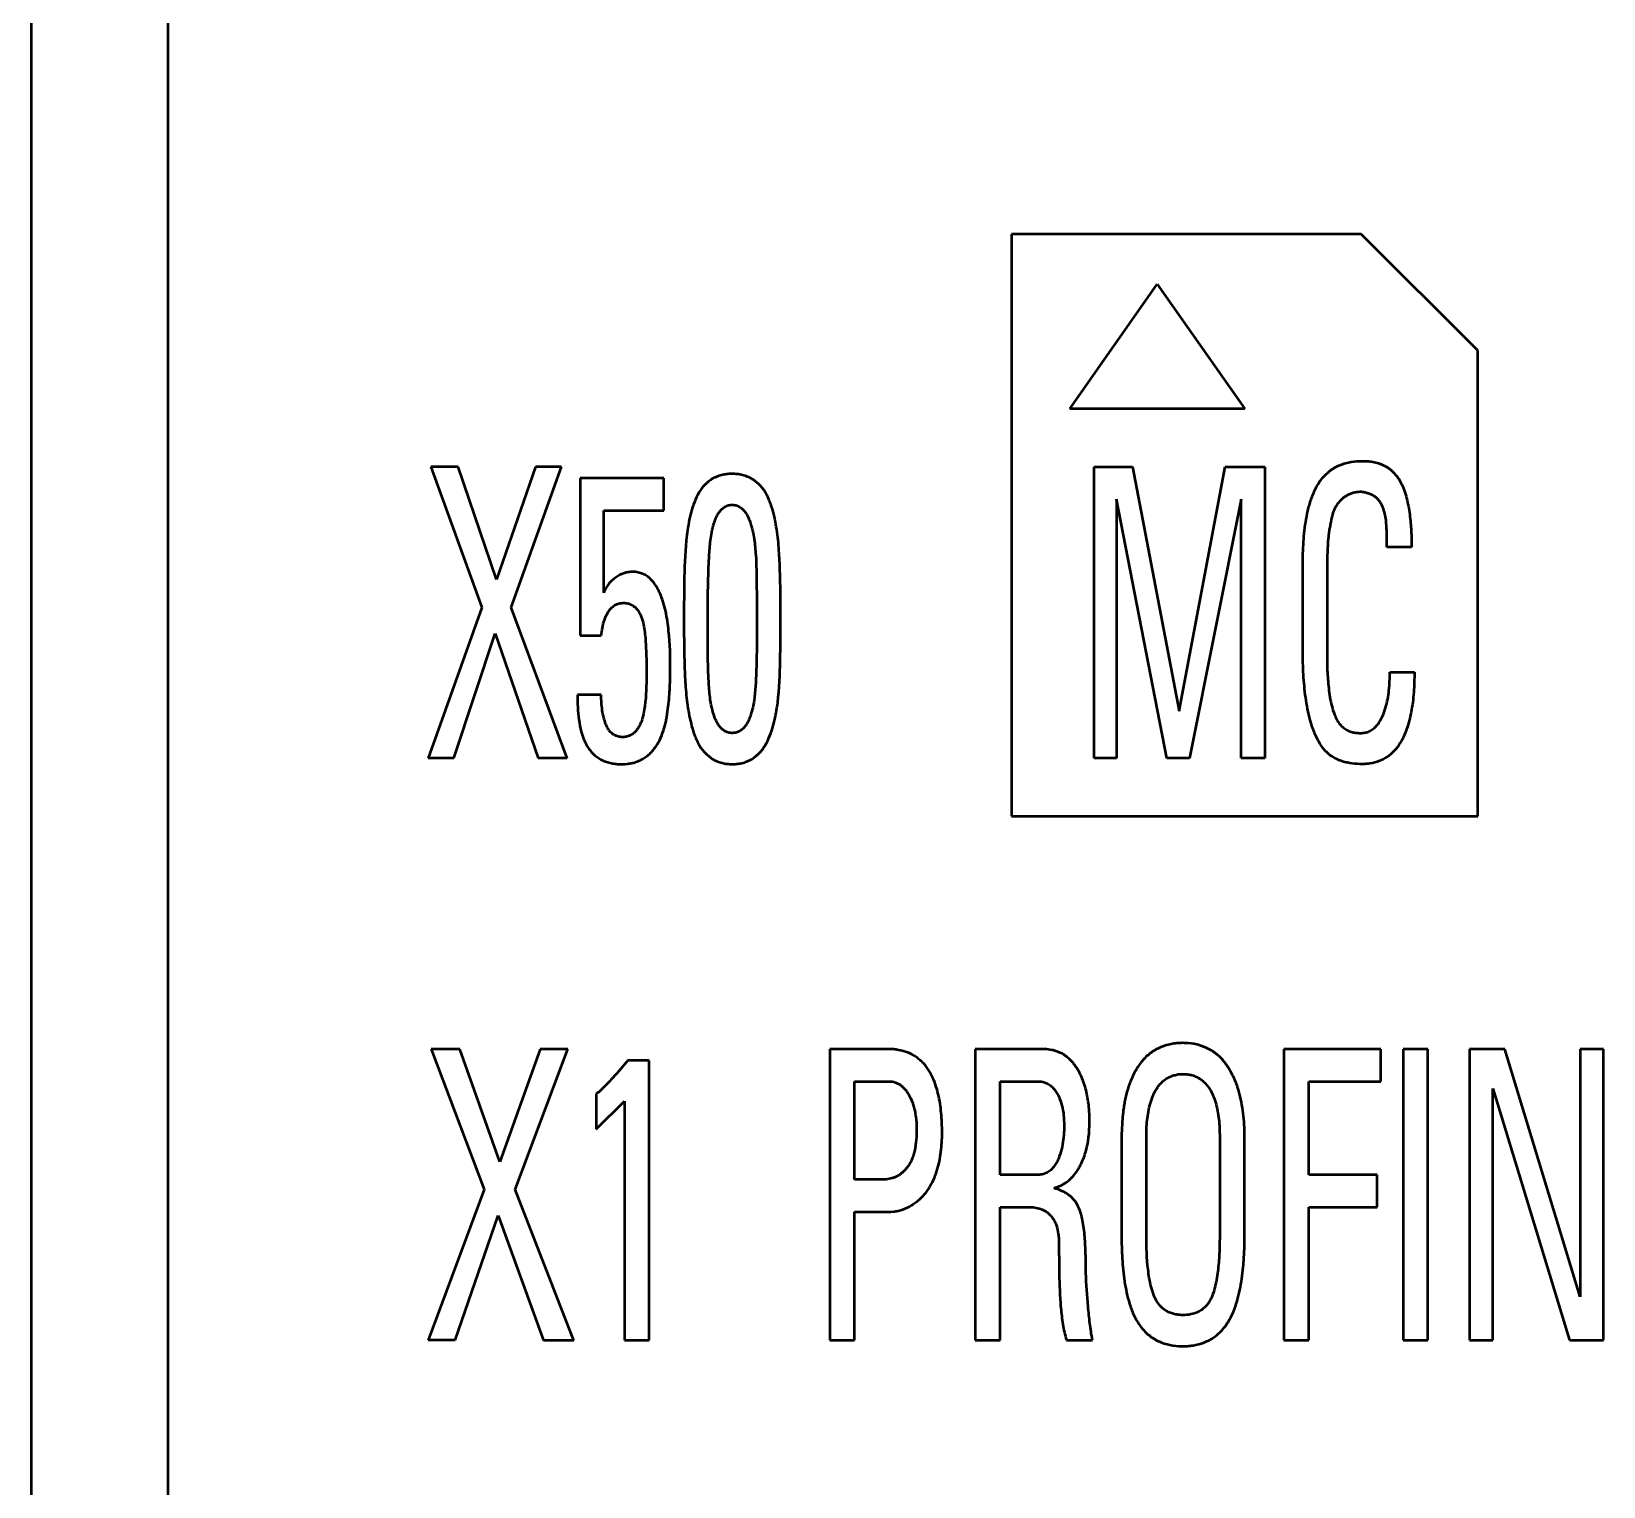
# Model space of a CAD drawing. Header units: millimetres. Extents: x 0 to 841, y 0 to 594.
# Drawn here: x 109.88 to 123.36, y 367.73 to 380.21 of the extents above; entities that cross this region are included whole.
import ezdxf

# ---------------------------------------------------------------- set-up
doc = ezdxf.new("R2010")
doc.units = ezdxf.units.MM
doc.layers.add('1', color=7, linetype='Continuous')

msp = doc.modelspace()

# ---------------------------------------------------------------- linework, layer by layer
at = {"layer": '1', "color": 7, "linetype": 'Continuous', "lineweight": 50}
for p, q in [((109.883, 318.931), (109.883, 394.614)), ((111.053, 394.614), (111.053, 319.066)), ((118.283, 378.467), (118.283, 373.476)), ((121.283, 378.467), (118.283, 378.467)), ((122.283, 377.469), (121.283, 378.467)), ((118.783, 376.97), (119.533, 378.039)), ((119.533, 378.039), (120.283, 376.97)), ((122.283, 373.476), (122.283, 377.469)), ((120.283, 376.97), (118.783, 376.97)), ((113.307, 376.471), (113.744, 375.267)), ((113.542, 376.471), (113.307, 376.471)), ((113.87, 375.505), (113.542, 376.471)), ((114.203, 376.471), (113.87, 375.505)), ((113.996, 375.267), (114.426, 376.471)), ((114.426, 376.471), (114.203, 376.471)), ((118.992, 373.975), (118.992, 376.471)), ((118.992, 376.471), (119.322, 376.471)), ((119.322, 376.471), (119.721, 374.376)), ((119.721, 374.376), (120.116, 376.471)), ((120.116, 376.471), (120.457, 376.471)), ((120.457, 376.471), (120.457, 373.975)), ((114.586, 376.374), (114.586, 375.026)), ((115.303, 376.374), (114.586, 376.374)), ((115.303, 376.097), (115.303, 376.374)), ((119.617, 373.975), (119.183, 376.194)), ((119.183, 376.194), (119.183, 373.975)), ((120.253, 376.194), (119.81, 373.975)), ((120.253, 373.975), (120.253, 376.194)), ((114.789, 375.392), (114.789, 376.097)), ((114.789, 376.097), (115.303, 376.097)), ((121.714, 375.783), (121.503, 375.783)), ((113.744, 375.267), (113.283, 373.975)), ((114.476, 373.973), (113.996, 375.267)), ((113.504, 373.975), (113.857, 375.043)), ((113.857, 375.043), (114.227, 373.973)), ((114.586, 375.026), (114.767, 375.026)), ((121.527, 374.711), (121.738, 374.711)), ((114.767, 374.517), (114.563, 374.517)), ((113.504, 373.975), (113.283, 373.975)), ((114.476, 373.973), (114.227, 373.973)), ((119.183, 373.975), (118.992, 373.975)), ((119.81, 373.975), (119.617, 373.975)), ((120.457, 373.975), (120.253, 373.975)), ((118.283, 373.476), (122.283, 373.476)), ((113.308, 371.48), (113.765, 370.276)), ((113.554, 371.48), (113.308, 371.48)), ((113.897, 370.514), (113.554, 371.48)), ((114.245, 371.48), (113.897, 370.514)), ((114.03, 370.276), (114.48, 371.48)), ((114.48, 371.48), (114.245, 371.48)), ((116.726, 371.48), (116.726, 368.984)), ((117.974, 371.48), (117.974, 368.984)), ((120.62, 371.48), (120.62, 368.984)), ((121.451, 371.48), (120.62, 371.48)), ((121.451, 371.203), (121.451, 371.48)), ((121.641, 371.48), (121.641, 368.984)), ((121.854, 371.48), (121.641, 371.48)), ((121.854, 368.984), (121.854, 371.48)), ((122.211, 371.48), (122.211, 368.984)), ((122.513, 371.48), (122.211, 371.48)), ((123.16, 369.354), (122.513, 371.48)), ((123.16, 371.48), (123.16, 369.354)), ((123.359, 371.48), (123.16, 371.48)), ((123.359, 368.984), (123.359, 371.48)), ((115.179, 371.383), (114.996, 371.383)), ((115.179, 368.984), (115.179, 371.383)), ((116.939, 370.36), (116.939, 371.203)), ((116.939, 371.203), (117.234, 371.203)), ((118.187, 370.401), (118.187, 371.203)), ((118.187, 371.203), (118.51, 371.203)), ((120.834, 370.401), (120.834, 371.203)), ((120.834, 371.203), (121.451, 371.203)), ((114.725, 371.096), (114.725, 370.792)), ((114.725, 370.792), (114.966, 371.033)), ((114.966, 371.033), (114.966, 368.984)), ((122.411, 371.141), (123.067, 368.984)), ((122.411, 368.984), (122.411, 371.141)), ((121.418, 370.401), (120.834, 370.401)), ((121.418, 370.124), (121.418, 370.401)), ((113.765, 370.276), (113.283, 368.984)), ((114.532, 368.982), (114.03, 370.276)), ((116.939, 368.984), (116.939, 370.083)), ((118.187, 368.984), (118.187, 370.124)), ((120.834, 368.984), (120.834, 370.124)), ((120.834, 370.124), (121.418, 370.124)), ((113.514, 368.984), (113.884, 370.052)), ((113.884, 370.052), (114.271, 368.982)), ((113.514, 368.984), (113.283, 368.984)), ((114.532, 368.982), (114.271, 368.982)), ((114.966, 368.984), (115.179, 368.984)), ((116.726, 368.984), (116.939, 368.984)), ((117.974, 368.984), (118.187, 368.984)), ((118.756, 368.984), (118.979, 368.984)), ((120.62, 368.984), (120.834, 368.984)), ((121.641, 368.984), (121.854, 368.984)), ((122.211, 368.984), (122.411, 368.984)), ((123.067, 368.984), (123.359, 368.984))]:
    msp.add_line(p, q, dxfattribs=at)
for points, knots in [([(116.185, 374.106), (116.2, 374.133), (116.211, 374.161), (116.232, 374.217), (116.24, 374.246), (116.254, 374.304), (116.261, 374.333), (116.271, 374.392), (116.276, 374.422), (116.295, 374.571), (116.299, 374.691), (116.304, 374.931), (116.305, 375.051), (116.305, 375.291), (116.304, 375.411), (116.299, 375.591), (116.296, 375.68), (116.29, 375.77), (116.285, 375.83), (116.282, 375.86), (116.27, 375.949), (116.26, 376.008), (116.239, 376.095), (116.23, 376.124), (116.215, 376.167), (116.21, 376.181), (116.197, 376.209), (116.191, 376.222), (116.169, 376.262), (116.152, 376.286), (116.111, 376.332), (116.088, 376.351), (116.055, 376.371), (116.049, 376.375), (116.035, 376.382), (116.028, 376.385), (116.007, 376.393), (115.993, 376.398), (115.963, 376.405), (115.948, 376.408), (115.918, 376.411), (115.903, 376.412), (115.873, 376.412), (115.857, 376.411), (115.827, 376.407), (115.812, 376.404), (115.783, 376.396), (115.768, 376.392), (115.747, 376.383), (115.74, 376.38), (115.727, 376.373), (115.72, 376.369), (115.701, 376.357), (115.689, 376.348), (115.672, 376.333), (115.666, 376.328), (115.655, 376.317), (115.65, 376.312), (115.625, 376.284), (115.608, 376.259), (115.594, 376.232)], [0, 0, 0, 0, 0.03125, 0.03125, 0.0625, 0.0625, 0.09375, 0.09375, 0.125, 0.125, 0.25, 0.25, 0.375, 0.375, 0.5, 0.5, 0.5625, 0.59375, 0.59375, 0.625, 0.625, 0.6875, 0.6875, 0.71875, 0.71875, 0.734375, 0.734375, 0.75, 0.75, 0.78125, 0.78125, 0.8125, 0.8125, 0.820312, 0.820312, 0.828125, 0.828125, 0.84375, 0.84375, 0.859375, 0.859375, 0.875, 0.875, 0.890625, 0.890625, 0.90625, 0.90625, 0.921875, 0.921875, 0.929687, 0.929687, 0.9375, 0.9375, 0.953125, 0.953125, 0.960937, 0.960937, 0.96875, 0.96875, 1, 1, 1, 1]), ([(120.96, 374.054), (120.939, 374.08), (120.922, 374.108), (120.899, 374.153), (120.892, 374.168), (120.879, 374.198), (120.873, 374.213), (120.856, 374.26), (120.847, 374.291), (120.831, 374.355), (120.824, 374.388), (120.806, 374.485), (120.798, 374.551), (120.787, 374.682), (120.783, 374.748), (120.781, 374.847), (120.781, 374.88), (120.781, 374.946), (120.781, 375.045), (120.781, 375.276), (120.781, 375.474), (120.781, 375.622), (120.781, 375.639), (120.781, 375.672), (120.781, 375.688), (120.783, 375.738), (120.784, 375.771), (120.79, 375.869), (120.796, 375.934), (120.812, 376.031), (120.818, 376.064), (120.829, 376.112), (120.833, 376.128), (120.842, 376.16), (120.847, 376.176), (120.863, 376.223), (120.876, 376.254), (120.898, 376.298), (120.906, 376.313), (120.923, 376.341), (120.933, 376.355), (120.964, 376.394), (120.987, 376.417), (121.021, 376.443), (121.027, 376.448), (121.041, 376.457), (121.063, 376.47), (121.092, 376.485), (121.116, 376.493), (121.132, 376.499), (121.14, 376.501), (121.164, 376.508), (121.18, 376.512), (121.229, 376.52), (121.262, 376.522), (121.303, 376.522), (121.312, 376.522), (121.328, 376.521), (121.337, 376.521), (121.362, 376.518), (121.378, 376.516), (121.41, 376.509), (121.426, 376.504), (121.45, 376.496), (121.458, 376.493), (121.473, 376.486), (121.495, 376.475), (121.523, 376.457), (121.542, 376.441), (121.554, 376.429), (121.56, 376.423), (121.589, 376.393), (121.607, 376.365), (121.623, 376.336)], [0, 0, 0, 0, 0.03125, 0.03125, 0.046875, 0.046875, 0.0625, 0.0625, 0.09375, 0.09375, 0.125, 0.125, 0.1875, 0.1875, 0.25, 0.25, 0.28125, 0.28125, 0.3125, 0.375, 0.5, 0.5, 0.515625, 0.515625, 0.53125, 0.53125, 0.5625, 0.5625, 0.625, 0.625, 0.65625, 0.65625, 0.671875, 0.671875, 0.6875, 0.6875, 0.71875, 0.71875, 0.734375, 0.734375, 0.75, 0.75, 0.78125, 0.78125, 0.789062, 0.789062, 0.796875, 0.8125, 0.820312, 0.820312, 0.828125, 0.828125, 0.84375, 0.84375, 0.875, 0.875, 0.882812, 0.882812, 0.890625, 0.890625, 0.90625, 0.90625, 0.921875, 0.921875, 0.929687, 0.929687, 0.9375, 0.953125, 0.960937, 0.960937, 0.96875, 0.96875, 1, 1, 1, 1]), ([(121.623, 376.336), (121.634, 376.315), (121.643, 376.293), (121.659, 376.249), (121.666, 376.226), (121.677, 376.181), (121.682, 376.158), (121.691, 376.111), (121.695, 376.088), (121.704, 376.018), (121.708, 375.971), (121.713, 375.877), (121.714, 375.83), (121.714, 375.783)], [0, 0, 0, 0, 0.125, 0.125, 0.25, 0.25, 0.375, 0.375, 0.5, 0.5, 0.75, 0.75, 1, 1, 1, 1]), ([(115.594, 376.232), (115.565, 376.178), (115.547, 376.121), (115.525, 376.034), (115.519, 376.004), (115.509, 375.945), (115.504, 375.915), (115.486, 375.766), (115.482, 375.646), (115.477, 375.407), (115.476, 375.287), (115.476, 375.047), (115.477, 374.927), (115.481, 374.747), (115.485, 374.657), (115.491, 374.567), (115.497, 374.507), (115.5, 374.477), (115.512, 374.388), (115.522, 374.329), (115.544, 374.242), (115.552, 374.213), (115.567, 374.171), (115.573, 374.157), (115.585, 374.129), (115.591, 374.115), (115.613, 374.075), (115.63, 374.05), (115.66, 374.016), (115.671, 374.005), (115.694, 373.986), (115.706, 373.977), (115.726, 373.965), (115.732, 373.961), (115.746, 373.954), (115.753, 373.951), (115.774, 373.942), (115.788, 373.937), (115.817, 373.93), (115.833, 373.927), (115.863, 373.924), (115.878, 373.923), (115.908, 373.923), (115.923, 373.924), (115.954, 373.928), (115.969, 373.931), (115.998, 373.939), (116.012, 373.944), (116.04, 373.956), (116.054, 373.963), (116.079, 373.979), (116.091, 373.989), (116.108, 374.004), (116.114, 374.009), (116.124, 374.02), (116.13, 374.025), (116.154, 374.054), (116.171, 374.079), (116.185, 374.106)], [0, 0, 0, 0, 0.0625, 0.0625, 0.09375, 0.09375, 0.125, 0.125, 0.25, 0.25, 0.375, 0.375, 0.5, 0.5, 0.5625, 0.59375, 0.59375, 0.625, 0.625, 0.6875, 0.6875, 0.71875, 0.71875, 0.734375, 0.734375, 0.75, 0.75, 0.78125, 0.78125, 0.796875, 0.796875, 0.8125, 0.8125, 0.820312, 0.820312, 0.828125, 0.828125, 0.84375, 0.84375, 0.859375, 0.859375, 0.875, 0.875, 0.890625, 0.890625, 0.90625, 0.90625, 0.921875, 0.921875, 0.9375, 0.9375, 0.953125, 0.953125, 0.960938, 0.960938, 0.96875, 0.96875, 1, 1, 1, 1]), ([(115.7, 374.494), (115.693, 374.541), (115.691, 374.587), (115.686, 374.681), (115.684, 374.728), (115.681, 374.868), (115.68, 374.962), (115.68, 375.149), (115.68, 375.243), (115.682, 375.43), (115.684, 375.523), (115.69, 375.664), (115.692, 375.711), (115.699, 375.804), (115.703, 375.85), (115.716, 375.919), (115.721, 375.942), (115.73, 375.977), (115.734, 375.988), (115.741, 376.01), (115.746, 376.021), (115.755, 376.043), (115.76, 376.053), (115.772, 376.074), (115.779, 376.084), (115.794, 376.102), (115.802, 376.111), (115.821, 376.126), (115.831, 376.132), (115.847, 376.139), (115.853, 376.141), (115.865, 376.144), (115.871, 376.145), (115.882, 376.146), (115.888, 376.146), (115.9, 376.146), (115.906, 376.145), (115.918, 376.143), (115.924, 376.142), (115.935, 376.138), (115.941, 376.136), (115.951, 376.13), (115.956, 376.127), (115.966, 376.121), (115.971, 376.117), (115.984, 376.105), (115.992, 376.096), (116.003, 376.082), (116.006, 376.077), (116.013, 376.067), (116.016, 376.062), (116.03, 376.036), (116.038, 376.014), (116.053, 375.969), (116.059, 375.946), (116.07, 375.9), (116.074, 375.877), (116.085, 375.807), (116.089, 375.761), (116.092, 375.714)], [0, 0, 0, 0, 0.0625, 0.0625, 0.125, 0.125, 0.25, 0.25, 0.375, 0.375, 0.5, 0.5, 0.5625, 0.5625, 0.625, 0.625, 0.65625, 0.65625, 0.671875, 0.671875, 0.6875, 0.6875, 0.703125, 0.703125, 0.71875, 0.71875, 0.734375, 0.734375, 0.75, 0.75, 0.757813, 0.757813, 0.765625, 0.765625, 0.773438, 0.773438, 0.78125, 0.78125, 0.789063, 0.789063, 0.796875, 0.796875, 0.804688, 0.804688, 0.8125, 0.8125, 0.828125, 0.828125, 0.835938, 0.835938, 0.84375, 0.84375, 0.875, 0.875, 0.90625, 0.90625, 0.9375, 0.9375, 1, 1, 1, 1]), ([(121.503, 375.783), (121.503, 375.821), (121.503, 375.86), (121.501, 375.918), (121.5, 375.937), (121.498, 375.975), (121.497, 375.995), (121.492, 376.033), (121.489, 376.052), (121.48, 376.089), (121.474, 376.107), (121.463, 376.134), (121.459, 376.143), (121.45, 376.16), (121.445, 376.169), (121.434, 376.184), (121.428, 376.191), (121.414, 376.205), (121.399, 376.217), (121.382, 376.227), (121.365, 376.235), (121.356, 376.239), (121.338, 376.245), (121.329, 376.248), (121.31, 376.253), (121.301, 376.255), (121.286, 376.256), (121.281, 376.257), (121.272, 376.257), (121.257, 376.256), (121.243, 376.255), (121.224, 376.251), (121.214, 376.249), (121.195, 376.243), (121.177, 376.237), (121.16, 376.227), (121.144, 376.217), (121.136, 376.212), (121.113, 376.193), (121.1, 376.18), (121.081, 376.157), (121.076, 376.15), (121.065, 376.134), (121.06, 376.125), (121.046, 376.1), (121.039, 376.082), (121.036, 376.063)], [0, 0, 0, 0, 0.125, 0.125, 0.1875, 0.1875, 0.25, 0.25, 0.3125, 0.3125, 0.375, 0.375, 0.40625, 0.40625, 0.4375, 0.4375, 0.46875, 0.46875, 0.5, 0.53125, 0.53125, 0.5625, 0.5625, 0.59375, 0.59375, 0.625, 0.625, 0.640625, 0.640625, 0.65625, 0.6875, 0.6875, 0.71875, 0.71875, 0.75, 0.78125, 0.78125, 0.8125, 0.8125, 0.875, 0.875, 0.90625, 0.90625, 0.9375, 0.9375, 1, 1, 1, 1]), ([(121.036, 376.063), (121.029, 376.034), (121.022, 376.006), (121.014, 375.963), (121.011, 375.948), (121.006, 375.919), (121.004, 375.905), (121.002, 375.89)], [0, 0, 0, 0, 0.5, 0.5, 0.75, 0.75, 1, 1, 1, 1]), ([(121.002, 375.89), (120.997, 375.839), (120.994, 375.787), (120.99, 375.684), (120.989, 375.632), (120.989, 375.555), (120.989, 375.529), (120.989, 375.477), (120.989, 375.4), (120.989, 375.219), (120.989, 375.039), (120.989, 374.91), (120.989, 374.858), (120.989, 374.832), (120.99, 374.755), (120.992, 374.703), (120.998, 374.626), (121, 374.6), (121.006, 374.549), (121.01, 374.523), (121.018, 374.472), (121.023, 374.447), (121.036, 374.397), (121.043, 374.372), (121.058, 374.336), (121.063, 374.324), (121.074, 374.301), (121.081, 374.29), (121.096, 374.268), (121.104, 374.258), (121.123, 374.24), (121.133, 374.232), (121.155, 374.217), (121.167, 374.211), (121.191, 374.202), (121.203, 374.198), (121.229, 374.193), (121.242, 374.191), (121.268, 374.189), (121.281, 374.189), (121.307, 374.192), (121.32, 374.194), (121.345, 374.202), (121.357, 374.207), (121.374, 374.217), (121.379, 374.221), (121.39, 374.229), (121.4, 374.237), (121.409, 374.247), (121.418, 374.256), (121.422, 374.261), (121.442, 374.287), (121.454, 374.31), (121.476, 374.356), (121.484, 374.381), (121.499, 374.431), (121.505, 374.456), (121.514, 374.506), (121.517, 374.532), (121.525, 374.608), (121.527, 374.659), (121.527, 374.711)], [0, 0, 0, 0, 0.0625, 0.0625, 0.125, 0.125, 0.15625, 0.15625, 0.1875, 0.25, 0.375, 0.40625, 0.40625, 0.4375, 0.4375, 0.5, 0.5, 0.53125, 0.53125, 0.5625, 0.5625, 0.59375, 0.59375, 0.625, 0.625, 0.640625, 0.640625, 0.65625, 0.65625, 0.671875, 0.671875, 0.6875, 0.6875, 0.703125, 0.703125, 0.71875, 0.71875, 0.734375, 0.734375, 0.75, 0.75, 0.765625, 0.765625, 0.78125, 0.78125, 0.789062, 0.789062, 0.796875, 0.804687, 0.804687, 0.8125, 0.8125, 0.84375, 0.84375, 0.875, 0.875, 0.90625, 0.90625, 0.9375, 0.9375, 1, 1, 1, 1]), ([(116.092, 375.714), (116.098, 375.631), (116.098, 375.547), (116.1, 375.381), (116.101, 375.298), (116.101, 375.048), (116.102, 374.882), (116.093, 374.633), (116.09, 374.549), (116.071, 374.427), (116.062, 374.386), (116.046, 374.337), (116.042, 374.327), (116.035, 374.307), (116.03, 374.298), (116.021, 374.279), (116.016, 374.27), (116.004, 374.252), (115.998, 374.244), (115.984, 374.228), (115.976, 374.221), (115.959, 374.209), (115.95, 374.203), (115.931, 374.195), (115.92, 374.192), (115.905, 374.19), (115.899, 374.19), (115.889, 374.189), (115.883, 374.19), (115.868, 374.191), (115.857, 374.193), (115.842, 374.199), (115.838, 374.201), (115.828, 374.205), (115.824, 374.208), (115.811, 374.217), (115.802, 374.224), (115.788, 374.239), (115.781, 374.247), (115.769, 374.264), (115.764, 374.273), (115.754, 374.292), (115.749, 374.301), (115.737, 374.33), (115.731, 374.35), (115.713, 374.411), (115.706, 374.452), (115.7, 374.494)], [0, 0, 0, 0, 0.125, 0.125, 0.25, 0.25, 0.5, 0.5, 0.625, 0.625, 0.6875, 0.6875, 0.703125, 0.703125, 0.71875, 0.71875, 0.734375, 0.734375, 0.75, 0.75, 0.765625, 0.765625, 0.78125, 0.78125, 0.796875, 0.796875, 0.804688, 0.804688, 0.8125, 0.8125, 0.828125, 0.828125, 0.835938, 0.835938, 0.84375, 0.84375, 0.859375, 0.859375, 0.875, 0.875, 0.890625, 0.890625, 0.90625, 0.90625, 0.9375, 0.9375, 1, 1, 1, 1]), ([(114.634, 374.099), (114.641, 374.086), (114.651, 374.068), (114.664, 374.05), (114.672, 374.039), (114.677, 374.034), (114.7, 374.007), (114.722, 373.988), (114.752, 373.969), (114.758, 373.966), (114.771, 373.959), (114.777, 373.956), (114.797, 373.948), (114.81, 373.943), (114.837, 373.935), (114.851, 373.932), (114.879, 373.927), (114.893, 373.925), (114.935, 373.922), (114.964, 373.923), (115.006, 373.927), (115.02, 373.93), (115.048, 373.936), (115.061, 373.94), (115.088, 373.95), (115.101, 373.956), (115.126, 373.969), (115.138, 373.976), (115.161, 373.993), (115.172, 374.002), (115.193, 374.021), (115.203, 374.032), (115.23, 374.064), (115.246, 374.088), (115.272, 374.137), (115.284, 374.163), (115.303, 374.217), (115.311, 374.244), (115.321, 374.285), (115.324, 374.299), (115.329, 374.327), (115.331, 374.341), (115.342, 374.41), (115.348, 374.466), (115.356, 374.577), (115.357, 374.633), (115.36, 374.8), (115.359, 374.911), (115.344, 375.078), (115.338, 375.134), (115.318, 375.245), (115.304, 375.3), (115.28, 375.366), (115.275, 375.379), (115.263, 375.405), (115.257, 375.417), (115.236, 375.455), (115.22, 375.478), (115.196, 375.504), (115.191, 375.509), (115.18, 375.519), (115.169, 375.528), (115.158, 375.536), (115.146, 375.543), (115.139, 375.547), (115.12, 375.556), (115.107, 375.561), (115.086, 375.566), (115.079, 375.568), (115.065, 375.57), (115.058, 375.571), (115.037, 375.572), (115.016, 375.572), (114.995, 375.568), (114.981, 375.566), (114.974, 375.564), (114.94, 375.553), (114.915, 375.54), (114.88, 375.516), (114.869, 375.507), (114.848, 375.488), (114.838, 375.478), (114.821, 375.455), (114.813, 375.443), (114.799, 375.419), (114.794, 375.406), (114.789, 375.392)], [0, 0, 0, 0, 0.015625, 0.023437, 0.023437, 0.03125, 0.03125, 0.0625, 0.0625, 0.070312, 0.070312, 0.078125, 0.078125, 0.09375, 0.09375, 0.109375, 0.109375, 0.125, 0.125, 0.15625, 0.15625, 0.171875, 0.171875, 0.1875, 0.1875, 0.203125, 0.203125, 0.21875, 0.21875, 0.234375, 0.234375, 0.25, 0.25, 0.28125, 0.28125, 0.3125, 0.3125, 0.34375, 0.34375, 0.359375, 0.359375, 0.375, 0.375, 0.4375, 0.4375, 0.5, 0.5, 0.625, 0.625, 0.6875, 0.6875, 0.75, 0.75, 0.765625, 0.765625, 0.78125, 0.78125, 0.8125, 0.8125, 0.820312, 0.820312, 0.828125, 0.835937, 0.835937, 0.84375, 0.84375, 0.859375, 0.859375, 0.867187, 0.867187, 0.875, 0.875, 0.890625, 0.898437, 0.898437, 0.90625, 0.90625, 0.9375, 0.9375, 0.953125, 0.953125, 0.96875, 0.96875, 0.984375, 0.984375, 1, 1, 1, 1]), ([(114.767, 375.026), (114.769, 375.048), (114.773, 375.071), (114.782, 375.115), (114.787, 375.137), (114.802, 375.18), (114.811, 375.201), (114.828, 375.231), (114.835, 375.24), (114.845, 375.253), (114.849, 375.257), (114.857, 375.266), (114.861, 375.269), (114.875, 375.28), (114.884, 375.287), (114.899, 375.294), (114.905, 375.296), (114.916, 375.3), (114.921, 375.301), (114.932, 375.304), (114.938, 375.304), (114.949, 375.305), (114.955, 375.306), (114.972, 375.305), (114.983, 375.304), (115, 375.3), (115.006, 375.298), (115.016, 375.294), (115.027, 375.29), (115.036, 375.284), (115.046, 375.278), (115.05, 375.274), (115.063, 375.263), (115.071, 375.255), (115.085, 375.237), (115.091, 375.227), (115.102, 375.207), (115.106, 375.197), (115.115, 375.176), (115.118, 375.165), (115.128, 375.132), (115.132, 375.11), (115.143, 375.044), (115.146, 375), (115.154, 374.866), (115.155, 374.777), (115.155, 374.598), (115.153, 374.509), (115.138, 374.399), (115.135, 374.377), (115.125, 374.333), (115.119, 374.311), (115.107, 374.279), (115.103, 374.269), (115.093, 374.249), (115.088, 374.239), (115.075, 374.22), (115.068, 374.211), (115.057, 374.198), (115.053, 374.194), (115.044, 374.187), (115.04, 374.183), (115.026, 374.174), (115.016, 374.169), (115, 374.163), (114.994, 374.161), (114.983, 374.158), (114.972, 374.156), (114.961, 374.155), (114.949, 374.154), (114.944, 374.154), (114.927, 374.156), (114.915, 374.158), (114.894, 374.165), (114.883, 374.169), (114.869, 374.179), (114.864, 374.182), (114.856, 374.189), (114.852, 374.193), (114.844, 374.201), (114.84, 374.206), (114.833, 374.215), (114.83, 374.219), (114.821, 374.234), (114.816, 374.244), (114.807, 374.264), (114.803, 374.275), (114.796, 374.296), (114.792, 374.307), (114.784, 374.34), (114.779, 374.362), (114.77, 374.428), (114.767, 374.472), (114.767, 374.517)], [0, 0, 0, 0, 0.03125, 0.03125, 0.0625, 0.0625, 0.09375, 0.09375, 0.109375, 0.109375, 0.117187, 0.117187, 0.125, 0.125, 0.140625, 0.140625, 0.148437, 0.148437, 0.15625, 0.15625, 0.164062, 0.164062, 0.171875, 0.171875, 0.1875, 0.1875, 0.195312, 0.195312, 0.203125, 0.210937, 0.210937, 0.21875, 0.21875, 0.234375, 0.234375, 0.25, 0.25, 0.265625, 0.265625, 0.28125, 0.28125, 0.3125, 0.3125, 0.375, 0.375, 0.5, 0.5, 0.625, 0.625, 0.65625, 0.65625, 0.6875, 0.6875, 0.703125, 0.703125, 0.71875, 0.71875, 0.734375, 0.734375, 0.742187, 0.742187, 0.75, 0.75, 0.765625, 0.765625, 0.773437, 0.773437, 0.78125, 0.789062, 0.789062, 0.796875, 0.796875, 0.8125, 0.8125, 0.828125, 0.828125, 0.835937, 0.835937, 0.84375, 0.84375, 0.851562, 0.851562, 0.859375, 0.859375, 0.875, 0.875, 0.890625, 0.890625, 0.90625, 0.90625, 0.9375, 0.9375, 1, 1, 1, 1]), ([(121.738, 374.711), (121.738, 374.653), (121.736, 374.596), (121.73, 374.51), (121.727, 374.481), (121.72, 374.424), (121.715, 374.396), (121.704, 374.339), (121.698, 374.311), (121.683, 374.256), (121.674, 374.228), (121.658, 374.188), (121.653, 374.175), (121.641, 374.149), (121.634, 374.136), (121.613, 374.098), (121.597, 374.074), (121.574, 374.047), (121.569, 374.041), (121.559, 374.031), (121.554, 374.025), (121.538, 374.01), (121.516, 373.992), (121.491, 373.976), (121.466, 373.962), (121.453, 373.956), (121.412, 373.94), (121.385, 373.933), (121.342, 373.926), (121.327, 373.925), (121.298, 373.923), (121.284, 373.923), (121.241, 373.924), (121.212, 373.926), (121.169, 373.934), (121.155, 373.937), (121.127, 373.944), (121.099, 373.953), (121.073, 373.965), (121.047, 373.979), (121.035, 373.986), (120.999, 374.012), (120.978, 374.031), (120.96, 374.054)], [0, 0, 0, 0, 0.125, 0.125, 0.1875, 0.1875, 0.25, 0.25, 0.3125, 0.3125, 0.375, 0.375, 0.40625, 0.40625, 0.4375, 0.4375, 0.5, 0.5, 0.515625, 0.515625, 0.53125, 0.53125, 0.5625, 0.59375, 0.59375, 0.625, 0.625, 0.6875, 0.6875, 0.71875, 0.71875, 0.75, 0.75, 0.8125, 0.8125, 0.84375, 0.84375, 0.875, 0.90625, 0.90625, 0.9375, 0.9375, 1, 1, 1, 1]), ([(114.563, 374.517), (114.563, 374.446), (114.566, 374.375), (114.581, 374.269), (114.587, 374.234), (114.606, 374.164), (114.618, 374.131), (114.634, 374.099)], [0, 0, 0, 0, 0.5, 0.5, 0.75, 0.75, 1, 1, 1, 1]), ([(116.939, 370.083), (116.995, 370.083), (117.078, 370.083), (117.161, 370.083), (117.216, 370.083), (117.244, 370.083), (117.285, 370.088), (117.299, 370.09), (117.326, 370.097), (117.34, 370.1), (117.379, 370.114), (117.404, 370.126), (117.44, 370.147), (117.451, 370.155), (117.474, 370.172), (117.484, 370.181), (117.515, 370.209), (117.534, 370.229), (117.56, 370.262), (117.568, 370.274), (117.583, 370.297), (117.59, 370.309), (117.61, 370.345), (117.621, 370.37), (117.636, 370.409), (117.641, 370.423), (117.649, 370.449), (117.653, 370.463), (117.663, 370.503), (117.669, 370.53), (117.678, 370.585), (117.681, 370.612), (117.686, 370.668), (117.688, 370.695), (117.69, 370.778), (117.689, 370.833), (117.681, 370.943), (117.675, 370.998), (117.66, 371.08), (117.653, 371.107), (117.638, 371.161), (117.629, 371.187), (117.614, 371.225), (117.608, 371.238), (117.595, 371.263), (117.589, 371.275), (117.567, 371.311), (117.551, 371.334), (117.527, 371.36), (117.522, 371.365), (117.512, 371.375), (117.507, 371.379), (117.491, 371.393), (117.48, 371.402), (117.446, 371.426), (117.422, 371.439), (117.37, 371.46), (117.343, 371.467), (117.301, 371.474), (117.288, 371.476), (117.26, 371.479), (117.246, 371.479), (117.217, 371.48), (117.203, 371.48), (117.175, 371.48), (117.133, 371.48), (117.091, 371.48), (116.951, 371.479), (116.839, 371.48), (116.726, 371.48)], [0, 0, 0, 0, 0.0625, 0.09375, 0.09375, 0.125, 0.125, 0.140625, 0.140625, 0.15625, 0.15625, 0.1875, 0.1875, 0.203125, 0.203125, 0.21875, 0.21875, 0.25, 0.25, 0.265625, 0.265625, 0.28125, 0.28125, 0.3125, 0.3125, 0.328125, 0.328125, 0.34375, 0.34375, 0.375, 0.375, 0.40625, 0.40625, 0.4375, 0.4375, 0.5, 0.5, 0.5625, 0.5625, 0.59375, 0.59375, 0.625, 0.625, 0.640625, 0.640625, 0.65625, 0.65625, 0.6875, 0.6875, 0.695313, 0.695313, 0.703125, 0.703125, 0.71875, 0.71875, 0.75, 0.75, 0.78125, 0.78125, 0.796875, 0.796875, 0.8125, 0.8125, 0.828125, 0.828125, 0.84375, 0.875, 0.875, 1, 1, 1, 1]), ([(118.647, 370.287), (118.658, 370.29), (118.668, 370.293), (118.689, 370.301), (118.699, 370.305), (118.729, 370.32), (118.747, 370.331), (118.783, 370.359), (118.799, 370.374), (118.827, 370.407), (118.84, 370.424), (118.858, 370.452), (118.864, 370.462), (118.874, 370.481), (118.879, 370.491), (118.893, 370.521), (118.901, 370.541), (118.916, 370.583), (118.922, 370.604), (118.932, 370.647), (118.937, 370.668), (118.954, 370.775), (118.956, 370.862), (118.949, 370.971), (118.947, 370.993), (118.941, 371.036), (118.938, 371.057), (118.926, 371.121), (118.914, 371.163), (118.895, 371.215), (118.891, 371.225), (118.883, 371.245), (118.878, 371.255), (118.864, 371.285), (118.853, 371.304), (118.835, 371.331), (118.829, 371.34), (118.815, 371.357), (118.808, 371.366), (118.786, 371.39), (118.77, 371.405), (118.743, 371.424), (118.734, 371.431), (118.715, 371.442), (118.695, 371.451), (118.675, 371.459), (118.654, 371.466), (118.643, 371.469), (118.589, 371.481), (118.545, 371.48), (118.325, 371.479), (118.15, 371.48), (117.974, 371.48)], [0, 0, 0, 0, 0.015625, 0.015625, 0.03125, 0.03125, 0.0625, 0.0625, 0.09375, 0.09375, 0.125, 0.125, 0.140625, 0.140625, 0.15625, 0.15625, 0.1875, 0.1875, 0.21875, 0.21875, 0.25, 0.25, 0.375, 0.375, 0.40625, 0.40625, 0.4375, 0.4375, 0.5, 0.5, 0.515625, 0.515625, 0.53125, 0.53125, 0.5625, 0.5625, 0.578125, 0.578125, 0.59375, 0.59375, 0.625, 0.625, 0.640625, 0.640625, 0.65625, 0.671875, 0.671875, 0.6875, 0.6875, 0.75, 0.75, 1, 1, 1, 1]), ([(120.154, 369.16), (120.186, 369.218), (120.208, 369.279), (120.233, 369.374), (120.24, 369.406), (120.253, 369.47), (120.258, 369.502), (120.279, 369.664), (120.282, 369.795), (120.282, 370.187), (120.282, 370.448), (120.282, 370.775), (120.28, 370.84), (120.266, 370.969), (120.256, 371.033), (120.235, 371.112), (120.23, 371.127), (120.22, 371.159), (120.215, 371.174), (120.197, 371.22), (120.184, 371.25), (120.16, 371.293), (120.152, 371.307), (120.135, 371.334), (120.125, 371.348), (120.095, 371.387), (120.073, 371.411), (120.041, 371.437), (120.035, 371.442), (120.021, 371.452), (120.015, 371.457), (119.994, 371.47), (119.965, 371.486), (119.935, 371.499), (119.904, 371.51), (119.888, 371.515), (119.84, 371.526), (119.808, 371.53), (119.759, 371.532), (119.742, 371.532), (119.709, 371.53), (119.693, 371.529), (119.66, 371.524), (119.636, 371.519), (119.612, 371.513), (119.597, 371.508), (119.589, 371.505), (119.55, 371.491), (119.521, 371.477), (119.48, 371.449), (119.467, 371.439), (119.442, 371.418), (119.43, 371.406), (119.397, 371.37), (119.378, 371.344), (119.36, 371.316)], [0, 0, 0, 0, 0.0625, 0.0625, 0.09375, 0.09375, 0.125, 0.125, 0.25, 0.25, 0.5, 0.5, 0.5625, 0.5625, 0.625, 0.625, 0.640625, 0.640625, 0.65625, 0.65625, 0.6875, 0.6875, 0.703125, 0.703125, 0.71875, 0.71875, 0.75, 0.75, 0.757813, 0.757813, 0.765625, 0.765625, 0.78125, 0.796875, 0.796875, 0.8125, 0.8125, 0.84375, 0.84375, 0.859375, 0.859375, 0.875, 0.875, 0.890625, 0.898438, 0.898438, 0.90625, 0.90625, 0.9375, 0.9375, 0.953125, 0.953125, 0.96875, 0.96875, 1, 1, 1, 1]), ([(114.996, 371.383), (114.954, 371.332), (114.911, 371.282), (114.845, 371.209), (114.822, 371.184), (114.788, 371.149), (114.776, 371.138), (114.752, 371.116), (114.739, 371.105), (114.725, 371.096)], [0, 0, 0, 0, 0.5, 0.5, 0.75, 0.75, 0.875, 0.875, 1, 1, 1, 1]), ([(119.36, 371.316), (119.325, 371.259), (119.3, 371.198), (119.271, 371.104), (119.263, 371.072), (119.253, 371.024), (119.25, 371.007), (119.245, 370.975), (119.243, 370.958), (119.224, 370.811), (119.227, 370.679), (119.227, 370.416), (119.227, 370.219), (119.227, 370.021), (119.227, 369.889), (119.227, 369.824), (119.232, 369.692), (119.236, 369.626), (119.251, 369.496), (119.261, 369.431), (119.284, 369.336), (119.293, 369.304), (119.309, 369.257), (119.314, 369.241), (119.327, 369.211), (119.334, 369.196), (119.356, 369.151), (119.374, 369.123), (119.404, 369.084), (119.415, 369.071), (119.438, 369.047), (119.45, 369.036), (119.476, 369.015), (119.489, 369.006), (119.511, 368.993), (119.518, 368.988), (119.533, 368.981), (119.54, 368.977), (119.578, 368.96), (119.609, 368.949), (119.675, 368.936), (119.708, 368.933), (119.758, 368.932), (119.774, 368.932), (119.808, 368.934), (119.824, 368.936), (119.857, 368.941), (119.881, 368.946), (119.905, 368.953), (119.921, 368.958), (119.929, 368.961), (119.968, 368.976), (119.997, 368.992), (120.037, 369.021), (120.05, 369.031), (120.075, 369.054), (120.086, 369.066), (120.119, 369.104), (120.137, 369.131), (120.154, 369.16)], [0, 0, 0, 0, 0.0625, 0.0625, 0.09375, 0.09375, 0.109375, 0.109375, 0.125, 0.125, 0.25, 0.25, 0.375, 0.4375, 0.4375, 0.5, 0.5, 0.5625, 0.5625, 0.625, 0.625, 0.65625, 0.65625, 0.671875, 0.671875, 0.6875, 0.6875, 0.71875, 0.71875, 0.734375, 0.734375, 0.75, 0.75, 0.765625, 0.765625, 0.773438, 0.773438, 0.78125, 0.78125, 0.8125, 0.8125, 0.84375, 0.84375, 0.859375, 0.859375, 0.875, 0.875, 0.890625, 0.898438, 0.898438, 0.90625, 0.90625, 0.9375, 0.9375, 0.953125, 0.953125, 0.96875, 0.96875, 1, 1, 1, 1]), ([(117.234, 371.203), (117.253, 371.203), (117.271, 371.2), (117.298, 371.19), (117.306, 371.187), (117.323, 371.178), (117.33, 371.173), (117.345, 371.161), (117.352, 371.155), (117.365, 371.142), (117.371, 371.135), (117.389, 371.114), (117.399, 371.098), (117.408, 371.082)], [0, 0, 0, 0, 0.25, 0.25, 0.375, 0.375, 0.5, 0.5, 0.625, 0.625, 0.75, 0.75, 1, 1, 1, 1]), ([(118.51, 371.203), (118.517, 371.203), (118.524, 371.203), (118.538, 371.201), (118.552, 371.199), (118.566, 371.195), (118.579, 371.19), (118.586, 371.187), (118.605, 371.177), (118.616, 371.169), (118.638, 371.15), (118.647, 371.14), (118.664, 371.117), (118.672, 371.105), (118.686, 371.081), (118.692, 371.068), (118.707, 371.029), (118.715, 371.002), (118.727, 370.947), (118.731, 370.919), (118.735, 370.863), (118.735, 370.834), (118.734, 370.75), (118.729, 370.695), (118.712, 370.612), (118.704, 370.585), (118.689, 370.545), (118.681, 370.526), (118.671, 370.507), (118.663, 370.495), (118.66, 370.489), (118.648, 370.471), (118.639, 370.46), (118.619, 370.44), (118.608, 370.431), (118.589, 370.421), (118.583, 370.417), (118.57, 370.412), (118.563, 370.41), (118.543, 370.404), (118.529, 370.402), (118.509, 370.401), (118.502, 370.401), (118.488, 370.401), (118.481, 370.401), (118.461, 370.401), (118.42, 370.401), (118.324, 370.401), (118.242, 370.401), (118.187, 370.401)], [0, 0, 0, 0, 0.015625, 0.015625, 0.03125, 0.046875, 0.046875, 0.0625, 0.0625, 0.09375, 0.09375, 0.125, 0.125, 0.15625, 0.15625, 0.1875, 0.1875, 0.25, 0.25, 0.3125, 0.3125, 0.375, 0.375, 0.5, 0.5, 0.5625, 0.5625, 0.59375, 0.609375, 0.609375, 0.625, 0.625, 0.65625, 0.65625, 0.6875, 0.6875, 0.703125, 0.703125, 0.71875, 0.71875, 0.75, 0.75, 0.765625, 0.765625, 0.78125, 0.78125, 0.8125, 0.875, 1, 1, 1, 1]), ([(119.519, 369.337), (119.508, 369.359), (119.499, 369.382), (119.484, 369.429), (119.478, 369.453), (119.462, 369.527), (119.456, 369.576), (119.442, 369.723), (119.44, 369.823), (119.44, 370.12), (119.44, 370.368), (119.44, 370.616), (119.44, 370.715), (119.44, 370.765), (119.444, 370.839), (119.446, 370.864), (119.452, 370.913), (119.456, 370.938), (119.466, 370.986), (119.472, 371.01), (119.488, 371.057), (119.497, 371.081), (119.519, 371.125), (119.532, 371.146), (119.555, 371.176), (119.564, 371.185), (119.582, 371.203), (119.591, 371.211), (119.611, 371.226), (119.622, 371.232), (119.644, 371.244), (119.656, 371.248), (119.68, 371.256), (119.692, 371.259), (119.717, 371.264), (119.729, 371.265), (119.754, 371.266), (119.766, 371.266), (119.791, 371.264), (119.804, 371.262), (119.828, 371.257), (119.84, 371.253), (119.858, 371.247), (119.864, 371.244), (119.875, 371.239), (119.881, 371.236), (119.897, 371.227), (119.907, 371.22), (119.927, 371.204), (119.936, 371.196), (119.962, 371.169), (119.976, 371.149), (119.989, 371.127)], [0, 0, 0, 0, 0.03125, 0.03125, 0.0625, 0.0625, 0.125, 0.125, 0.25, 0.25, 0.5, 0.5625, 0.5625, 0.625, 0.625, 0.65625, 0.65625, 0.6875, 0.6875, 0.71875, 0.71875, 0.75, 0.75, 0.78125, 0.78125, 0.796875, 0.796875, 0.8125, 0.8125, 0.828125, 0.828125, 0.84375, 0.84375, 0.859375, 0.859375, 0.875, 0.875, 0.890625, 0.890625, 0.90625, 0.90625, 0.921875, 0.921875, 0.929688, 0.929688, 0.9375, 0.9375, 0.953125, 0.953125, 0.96875, 0.96875, 1, 1, 1, 1]), ([(117.408, 371.082), (117.423, 371.056), (117.439, 371.016), (117.45, 370.974), (117.457, 370.946), (117.459, 370.931), (117.47, 370.86), (117.472, 370.802), (117.469, 370.716), (117.467, 370.687), (117.46, 370.644), (117.458, 370.629), (117.452, 370.601), (117.448, 370.587), (117.439, 370.559), (117.435, 370.546), (117.423, 370.519), (117.417, 370.506), (117.395, 370.468), (117.377, 370.445), (117.355, 370.426)], [0, 0, 0, 0, 0.125, 0.1875, 0.1875, 0.25, 0.25, 0.5, 0.5, 0.625, 0.625, 0.6875, 0.6875, 0.75, 0.75, 0.8125, 0.8125, 0.875, 0.875, 1, 1, 1, 1]), ([(119.989, 371.127), (120.002, 371.105), (120.012, 371.082), (120.03, 371.036), (120.037, 371.012), (120.048, 370.964), (120.053, 370.939), (120.06, 370.89), (120.063, 370.865), (120.069, 370.791), (120.069, 370.741), (120.069, 370.641), (120.069, 370.592), (120.069, 370.343), (120.069, 370.144), (120.069, 369.895), (120.069, 369.846), (120.067, 369.746), (120.065, 369.696), (120.056, 369.598), (120.051, 369.548), (120.037, 369.475), (120.032, 369.451), (120.019, 369.403), (120.011, 369.379), (119.996, 369.345), (119.988, 369.328), (119.978, 369.312), (119.971, 369.301), (119.967, 369.296), (119.956, 369.281), (119.943, 369.267), (119.929, 369.255), (119.919, 369.247), (119.914, 369.243), (119.898, 369.233), (119.887, 369.227), (119.864, 369.217), (119.852, 369.213), (119.816, 369.203), (119.791, 369.2), (119.754, 369.198), (119.741, 369.199), (119.716, 369.2), (119.703, 369.202), (119.679, 369.207), (119.667, 369.21), (119.643, 369.218), (119.631, 369.223), (119.609, 369.235), (119.599, 369.242), (119.584, 369.253), (119.579, 369.257), (119.57, 369.266), (119.566, 369.27), (119.545, 369.293), (119.531, 369.314), (119.519, 369.337)], [0, 0, 0, 0, 0.03125, 0.03125, 0.0625, 0.0625, 0.09375, 0.09375, 0.125, 0.125, 0.1875, 0.1875, 0.25, 0.25, 0.5, 0.5, 0.5625, 0.5625, 0.625, 0.625, 0.6875, 0.6875, 0.71875, 0.71875, 0.75, 0.75, 0.765625, 0.773438, 0.773438, 0.78125, 0.78125, 0.796875, 0.804688, 0.804688, 0.8125, 0.8125, 0.828125, 0.828125, 0.84375, 0.84375, 0.875, 0.875, 0.890625, 0.890625, 0.90625, 0.90625, 0.921875, 0.921875, 0.9375, 0.9375, 0.953125, 0.953125, 0.960938, 0.960938, 0.96875, 0.96875, 1, 1, 1, 1]), ([(117.355, 370.426), (117.348, 370.42), (117.341, 370.414), (117.327, 370.403), (117.311, 370.393), (117.295, 370.385), (117.279, 370.378), (117.27, 370.375), (117.227, 370.362), (117.191, 370.36), (117.083, 370.36), (117.011, 370.36), (116.939, 370.36)], [0, 0, 0, 0, 0.0625, 0.0625, 0.125, 0.1875, 0.1875, 0.25, 0.25, 0.5, 0.5, 1, 1, 1, 1]), ([(118.855, 370.131), (118.846, 370.152), (118.833, 370.171), (118.811, 370.196), (118.804, 370.204), (118.787, 370.219), (118.778, 370.226), (118.76, 370.239), (118.75, 370.245), (118.73, 370.256), (118.72, 370.261), (118.69, 370.274), (118.669, 370.281), (118.647, 370.287)], [0, 0, 0, 0, 0.25, 0.25, 0.375, 0.375, 0.5, 0.5, 0.625, 0.625, 0.75, 0.75, 1, 1, 1, 1]), ([(118.187, 370.124), (118.256, 370.124), (118.325, 370.124), (118.428, 370.124), (118.463, 370.126), (118.513, 370.116), (118.53, 370.111), (118.562, 370.098), (118.577, 370.09), (118.591, 370.08)], [0, 0, 0, 0, 0.5, 0.5, 0.75, 0.75, 0.875, 0.875, 1, 1, 1, 1]), ([(118.591, 370.08), (118.6, 370.072), (118.609, 370.064), (118.625, 370.047), (118.632, 370.038), (118.645, 370.018), (118.651, 370.008), (118.661, 369.986), (118.666, 369.975), (118.677, 369.942), (118.682, 369.919), (118.687, 369.884), (118.688, 369.873), (118.69, 369.849), (118.69, 369.837), (118.691, 369.778), (118.691, 369.731), (118.692, 369.637), (118.692, 369.59), (118.694, 369.496), (118.696, 369.449), (118.7, 369.355), (118.703, 369.308), (118.711, 369.214), (118.717, 369.168), (118.732, 369.075), (118.741, 369.029), (118.756, 368.984)], [0, 0, 0, 0, 0.03125, 0.03125, 0.0625, 0.0625, 0.09375, 0.09375, 0.125, 0.125, 0.1875, 0.1875, 0.21875, 0.21875, 0.25, 0.25, 0.375, 0.375, 0.5, 0.5, 0.625, 0.625, 0.75, 0.75, 0.875, 0.875, 1, 1, 1, 1]), ([(118.979, 368.984), (118.968, 369.031), (118.962, 369.079), (118.95, 369.175), (118.945, 369.223), (118.933, 369.367), (118.926, 369.464), (118.92, 369.608), (118.921, 369.657), (118.919, 369.753), (118.917, 369.802), (118.91, 369.898), (118.904, 369.946), (118.888, 370.04), (118.877, 370.087), (118.855, 370.131)], [0, 0, 0, 0, 0.125, 0.125, 0.25, 0.25, 0.5, 0.5, 0.625, 0.625, 0.75, 0.75, 0.875, 0.875, 1, 1, 1, 1])]:
    msp.add_open_spline(points, degree=3, knots=knots, dxfattribs=at)

doc.saveas('drawing.dxf')
